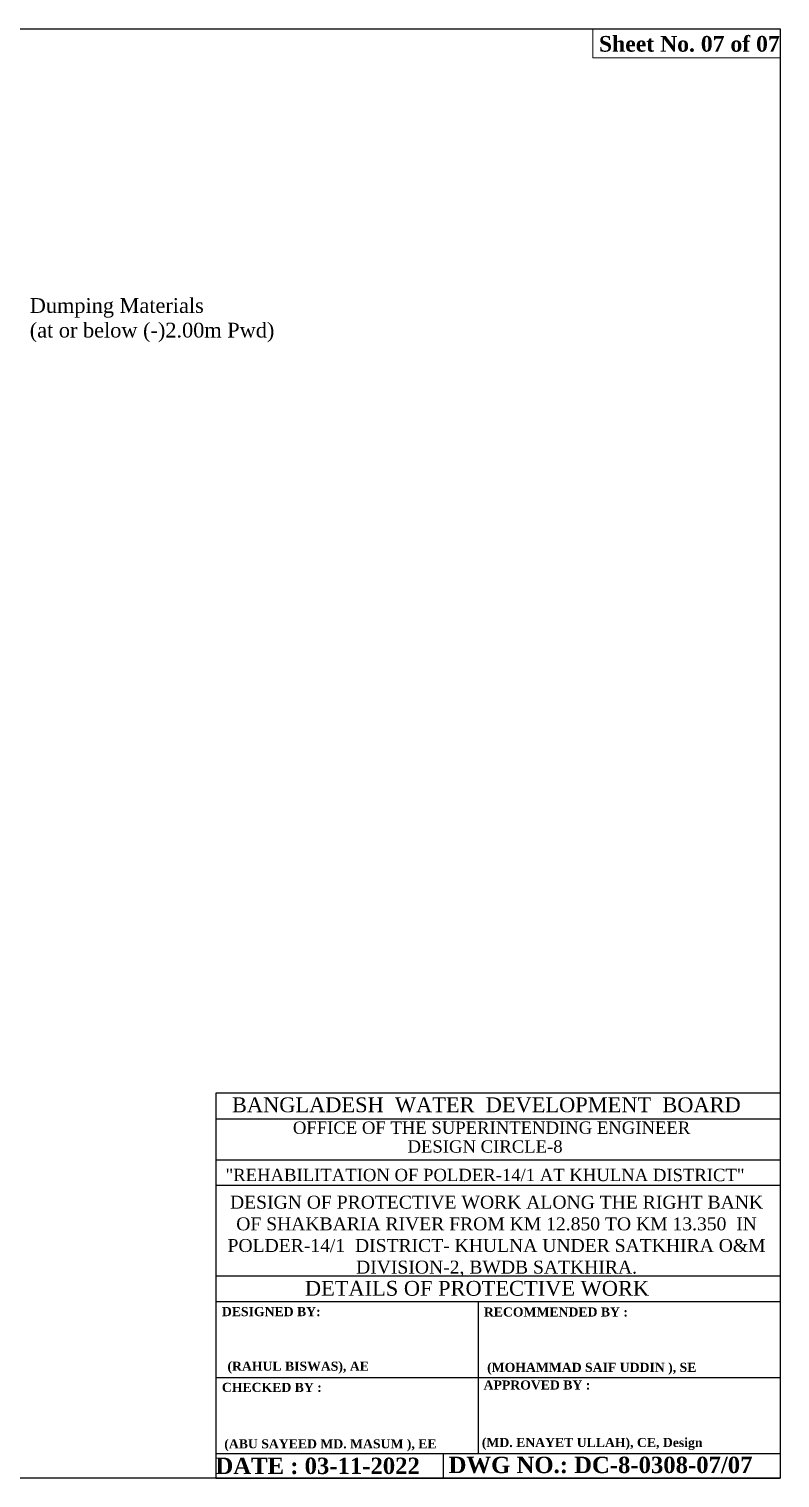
# Model space of a CAD drawing. Header units: metres. Extents: x -2434 to 11656, y -15288 to 8109.
# Drawn here: x 2658 to 2698.4, y -14438.9 to -14361.1 of the extents above; entities that cross this region are included whole.
import ezdxf
from ezdxf.enums import TextEntityAlignment as Align

# ---------------------------------------------------------------- set-up
doc = ezdxf.new("R2010")
doc.units = ezdxf.units.M
doc.layers.add('LINE', color=7, linetype='Continuous')
doc.styles.add('Kazi_T_H', font='timesbd.ttf')
doc.styles.get("Standard").update_dxf_attribs({"font": 'times.ttf'})

msp = doc.modelspace()

# ---------------------------------------------------------------- linework, layer by layer
at = {"color": 0, "linetype": 'Continuous', "lineweight": -3, "ltscale": 0.5}
for p in [(2698.371507, -14416.717398), (2668.067206, -14438.863767)]:
    msp.add_line(p, (2698.371507, -14438.863767), dxfattribs=at)
at = {"layer": 'LINE', "color": 0, "linetype": 'ByBlock', "lineweight": -3, "ltscale": 0.5}
for p, q in [((2668.067206, -14418.210079), (2668.067206, -14438.863767)), ((2698.371507, -14418.210079), (2668.067206, -14418.210079)), ((2698.371507, -14419.595251), (2668.067206, -14419.595251)), ((2698.371507, -14421.793251), (2668.067206, -14421.793251)), ((2698.371507, -14423.155849), (2668.067206, -14423.155849)), ((2698.371507, -14428.033737), (2668.067206, -14428.033737)), ((2698.371507, -14429.405455), (2668.067206, -14429.405455)), ((2682.174293, -14437.538647), (2682.174293, -14429.405455)), ((2668.067206, -14433.472051), (2698.371507, -14433.472051)), ((2668.067206, -14437.538647), (2698.371507, -14437.538647)), ((2680.294101, -14438.863767), (2680.294101, -14437.538647))]:
    msp.add_line(p, q, dxfattribs=at)
msp.add_lwpolyline([(2585.413258, -14361.079859), (2698.371507, -14361.079859), (2698.371507, -14438.863767), (2585.413258, -14438.863767)], close=True, dxfattribs=at)
at = {"layer": 'LINE', "color": 7, "lineweight": 13, "ltscale": 0.5}
msp.add_lwpolyline([(2698.371507, -14361.079859), (2688.314332, -14361.079859), (2688.314332, -14362.627494), (2698.371507, -14362.627494)], close=True, dxfattribs=at)

# ---------------------------------------------------------------- texts
at = {"layer": 'LINE', "color": 0, "linetype": 'ByBlock', "lineweight": -3, "ltscale": 0.5}
for s, height, p in [('BANGLADESH  WATER  DEVELOPMENT  BOARD', 0.79640404, (2682.593913, -14419.228189)), ('OFFICE OF THE SUPERINTENDING ENGINEER', 0.66425233, (2682.873899, -14420.389779)), ('DESIGN CIRCLE-8', 0.66425233, (2682.524213, -14421.399537)), ('"REHABILITATION OF POLDER-14/1 AT KHULNA DISTRICT"', 0.66425233, (2682.524213, -14422.927238)), ('DETAILS OF PROTECTIVE WORK', 0.7971028, (2682.091933, -14429.078966))]:
    msp.add_text(s, height=height, dxfattribs=at).set_placement(p, align=Align.CENTER)
at = {"layer": 'LINE', "color": 0, "linetype": 'ByBlock', "lineweight": -3, "ltscale": 0.5, "style": 'Kazi_T_H'}
for s, height, p in [('DESIGNED BY:', 0.48799154, (2668.387083, -14430.175831)), ('RECOMMENDED BY :', 0.48799154, (2682.460475, -14430.194509)), ('(RAHUL BISWAS), AE', 0.48799154, (2668.685284, -14433.104154)), ('(MOHAMMAD SAIF UDDIN ), SE', 0.48799154, (2682.635151, -14433.166178)), ('CHECKED BY :', 0.48799154, (2668.387083, -14434.242427)), ('APPROVED BY :', 0.48799154, (2682.44688, -14434.113387)), ('(MD. ENAYET ULLAH), CE, Design', 0.48799154, (2682.351065, -14437.199335)), ('(ABU SAYEED MD. MASUM ), EE', 0.48799154, (2668.51592, -14437.272601)), ('DATE : 03-11-2022', 0.87838477, (2668.039896, -14438.648236)), ('DWG NO.: DC-8-0308-07/07', 0.87838477, (2680.565844, -14438.59896))]:
    msp.add_text(s, height=height, dxfattribs=at).set_placement(p)
at = {"layer": 'LINE', "color": 7, "lineweight": 13, "ltscale": 0.5, "insert": (2688.641769, -14361.455681), "char_height": 0.84204281, "width": 10.40950879, "attachment_point": 1}
msp.add_mtext('{\\fTimes New Roman|b1|i0|c0|p18;Sheet No. 07 of 07}', dxfattribs=at)
at = {"layer": 'LINE', "color": 0, "linetype": 'ByBlock', "lineweight": -3, "ltscale": 0.5, "insert": (2658.065188, -14375.526445), "char_height": 0.79300115, "attachment_point": 1}
msp.add_mtext('Dumping Materials \\P{\\C7;(at or below (-)2.00m Pwd)}', dxfattribs=at)
at = {"layer": 'LINE', "color": 0, "linetype": 'ByBlock', "lineweight": -3, "ltscale": 0.5, "insert": (2683.141628, -14423.708043), "char_height": 0.536363775, "width": 29.91062346, "attachment_point": 2}
msp.add_mtext('{\\H1.3X;DESIGN OF PROTECTIVE WORK ALONG THE RIGHT BANK OF SHAKBARIA RIVER FROM KM 12.850 TO KM 13.350  IN POLDER-14/1  DISTRICT- KHULNA UNDER SATKHIRA O&M DIVISION-2, BWDB SATKHIRA.}', dxfattribs=at)

doc.saveas('drawing.dxf')
